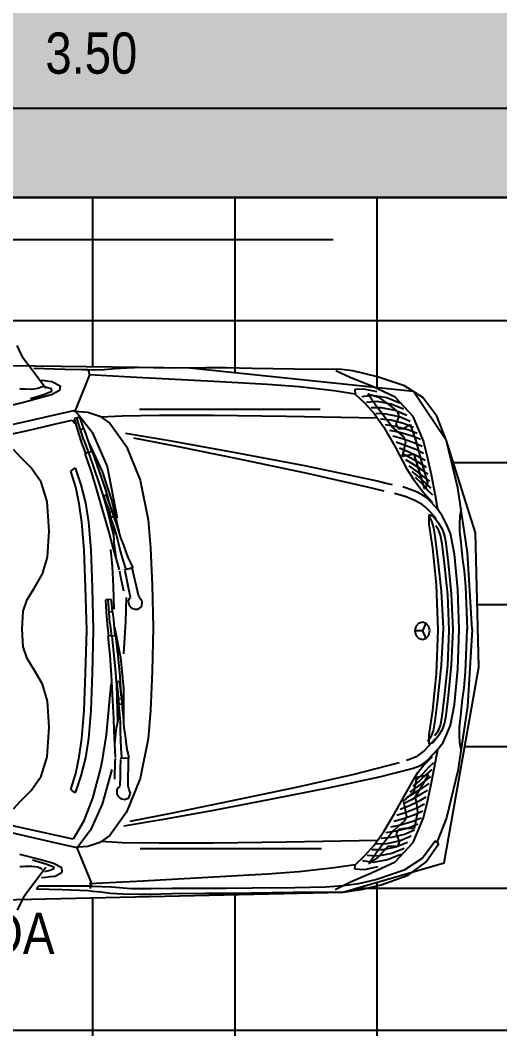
# Model space of a CAD drawing. Header units: millimetres. Extents: x -6300 to 1991, y -4770 to 4545.
# Drawn here: x 1499.831 to 1501.518, y 103.13 to 106.682 of the extents above; entities that cross this region are included whole.
import ezdxf
from ezdxf.enums import TextEntityAlignment as Align

# ---------------------------------------------------------------- set-up
doc = ezdxf.new("R2010")
doc.units = ezdxf.units.MM
doc.header["$LTSCALE"] = 20
doc.header["$MEASUREMENT"] = 0
doc.linetypes.add('DASHDOT2', pattern=[0.5, 0.25, -0.125, 0, -0.125])
doc.layers.get('0').update_dxf_attribs({"linetype": 'CONTINUOUS'})
doc.layers.get('DEFPOINTS').update_dxf_attribs({"linetype": 'CONTINUOUS'})
doc.layers.add('COTA', color=7, linetype='CONTINUOUS')
doc.layers.add('E-txt-g', color=3, linetype='CONTINUOUS')
for name, color, linetype, lineweight in [('E-Pen-C', 4, 'CONTINUOUS', 15), ('E-Pen-G', 3, 'CONTINUOUS', 30), ('E-Txt-W', 7, 'CONTINUOUS', 20)]:
    doc.layers.add(name, color=color, linetype=linetype, lineweight=lineweight)
doc.styles.add('F2', font='ARIALN.TTF')
doc.styles.add('REG60', font='romans.shx', dxfattribs={"width": 0.8, "height": 0.15})
doc.styles.add('REG80', font='romans.shx', dxfattribs={"width": 0.8, "height": 0.2})
doc.dimstyles.new('DIMENSION-1', dxfattribs={"dimtxt": 0.145, "dimasz": 0.07, "dimexe": 1, "dimexo": 0, "dimgap": 0.12, "dimtad": 1, "dimzin": 7, "dimdsep": 46, "dimtxsty": 'F2', "dimblk1": 'TRACO', "dimblk2": 'TRACO', "dimsah": 1, "dimcen": 1, "dimse1": 1, "dimse2": 1, "dimclrd": 4, "dimclre": 256, "dimclrt": 4, "dimadec": 8, "dimazin": 0, "dimtfac": 1, "dimtix": 1, "dimtmove": 2, "dimatfit": 3, "dimldrblk": 'TRACO', "dimfxl": 1, "dimtolj": 1, "dimtzin": 0, "dimarcsym": 0})

# ---------------------------------------------------------------- blocks, each defined once
blk = doc.blocks.new('Austin Mini dessus')
at = {"color": 8, "flags": 128}
for points in [[(1.0455, 3.8453), (1.0602, 3.8752)], [(1.0383, 3.8304), (1.0455, 3.8453)], [(1.0093, 3.792), (1.0326, 3.8229)], [(1.0326, 3.8229), (1.0383, 3.8304)], [(-0.2069, 3.765), (-0.1204, 3.7865)], [(-0.1204, 3.7865), (-0.0703, 3.7926)], [(-0.114, 3.7617), (-0.0609, 3.787)], [(-0.0703, 3.7926), (-0.0241, 3.7916)], [(-0.0241, 3.7916), (0.0842, 3.7922)], [(0.0842, 3.7922), (0.2332, 3.7952)], [(0.2332, 3.7952), (0.3237, 3.797)], [(0.3237, 3.797), (0.3971, 3.7966)], [(0.3971, 3.7966), (0.5088, 3.7962)], [(0.5088, 3.7962), (0.581, 3.797)], [(0.581, 3.797), (0.6212, 3.7976)], [(0.6212, 3.7976), (0.674, 3.7963)], [(0.6405, 3.7634), (0.8064, 3.7721)], [(0.674, 3.7963), (0.7177, 3.7934)], [(0.7177, 3.7934), (0.7547, 3.7905)], [(0.7547, 3.7905), (0.7913, 3.7892)], [(0.7913, 3.7892), (0.8117, 3.7899)], [(0.8107, 3.7898), (0.8054, 3.7722)], [(0.8054, 3.7722), (0.8566, 3.6469)], [(0.8117, 3.7899), (0.831, 3.7901)], [(0.831, 3.7901), (0.8924, 3.7915)], [(0.8924, 3.7915), (1.0016, 3.7949)], [(0.9589, 3.7245), (1.0093, 3.792)], [(-0.3667, 3.6929), (-0.302, 3.7337)], [(-0.302, 3.7337), (-0.2069, 3.765)], [(-0.269, 3.694), (-0.1874, 3.7324)], [(-0.1874, 3.7324), (-0.114, 3.7617)], [(-0.0554, 3.7158), (0.0688, 3.7297)], [(0.0688, 3.7297), (0.18, 3.7384)], [(0.18, 3.7384), (0.3684, 3.7483)], [(0.3684, 3.7483), (0.6405, 3.7634)], [(0.936, 3.7475), (0.9091, 3.7332)], [(0.9091, 3.7332), (0.9111, 3.717)], [(0.936, 3.7475), (0.949, 3.7493)], [(0.949, 3.7493), (0.9623, 3.751)], [(0.9564, 3.7282), (0.9673, 3.7309)], [(0.9623, 3.751), (0.9758, 3.7525)], [(0.9673, 3.7309), (0.9712, 3.7316)], [(0.9712, 3.7316), (0.975, 3.7288)], [(-0.24, 3.6915), (-0.1897, 3.6999)], [(-0.1734, 3.7051), (-0.2108, 3.6933)], [(-0.2065, 3.713), (-0.1595, 3.7223)], [(-0.2018, 3.6646), (-0.1734, 3.7051)], [(-0.1897, 3.6999), (-0.152, 3.6952)], [(-0.1288, 3.7047), (-0.1629, 3.672)], [(-0.1595, 3.7223), (-0.127, 3.7206)], [(-0.127, 3.7206), (-0.1288, 3.7047)], [(-0.1288, 3.7047), (-0.0554, 3.7158)], [(0.9111, 3.717), (0.9395, 3.7016)], [(0.9383, 3.7145), (0.9395, 3.7228)], [(0.9665, 3.7034), (0.9383, 3.7145)], [(0.9395, 3.7228), (0.9564, 3.7282)], [(0.9395, 3.7016), (1.0331, 3.6766)], [(1.0136, 3.6893), (0.9665, 3.7034)], [(0.975, 3.7288), (0.9869, 3.7238)], [(0.9869, 3.7238), (1.0083, 3.721)], [(1.0083, 3.721), (1.031, 3.7215)], [(1.031, 3.7215), (1.0455, 3.7223)], [(1.0455, 3.7223), (1.0506, 3.7228)], [(-0.4163, 3.6266), (-0.3667, 3.6929)], [(-0.3332, 3.6261), (-0.269, 3.694)], [(-0.2983, 3.6509), (-0.2548, 3.669)], [(-0.2862, 3.6722), (-0.24, 3.6915)], [(-0.2557, 3.6613), (-0.2776, 3.6432)], [(-0.2582, 3.5904), (-0.2018, 3.6646)], [(-0.2108, 3.6933), (-0.2557, 3.6613)], [(-0.2548, 3.669), (-0.2057, 3.6781)], [(-0.2057, 3.6781), (-0.1684, 3.6754)], [(-0.1629, 3.672), (-0.1958, 3.6357)], [(1.0331, 3.6766), (1.174, 3.6425)], [(-0.4494, 3.54), (-0.4163, 3.6266)], [(-0.3686, 3.5396), (-0.3332, 3.6261)], [(-0.3224, 3.6082), (-0.2844, 3.624)], [(-0.3103, 3.6295), (-0.2696, 3.6465)], [(-0.2844, 3.624), (-0.2378, 3.6344)], [(-0.2776, 3.6432), (-0.2819, 3.6262)], [(-0.2819, 3.6262), (-0.2717, 3.5998)], [(-0.2696, 3.6465), (-0.2217, 3.6563)], [(-0.2378, 3.6344), (-0.2012, 3.6358)], [(-0.1958, 3.6357), (-0.2299, 3.5876)], [(-0.2217, 3.6563), (-0.1848, 3.6556)], [(-0.2069, 3.6195), (0.1144, 3.6255)], [(0.6296, 3.652), (-0.0059, 3.652)], [(0.1144, 3.6255), (0.369, 3.6287)], [(0.369, 3.6287), (0.5603, 3.6292)], [(0.5603, 3.6292), (0.6914, 3.6273)], [(0.6914, 3.6273), (0.7656, 3.6231)], [(0.769, 3.6265), (0.7337, 3.6018)], [(0.8118, 3.6411), (0.769, 3.6265)], [(0.8566, 3.6469), (0.7958, 3.5707)], [(0.8596, 3.6444), (0.8118, 3.6411)], [(0.835, 3.6098), (0.8402, 3.6233)], [(0.8402, 3.6233), (0.8582, 3.6183)], [(0.8566, 3.6469), (0.909, 3.6348)], [(0.909, 3.6348), (1.0218, 3.609)], [(-0.3219, 3.5976), (-0.3417, 3.5395)], [(-0.3344, 3.5868), (-0.2992, 3.6015)], [(-0.3144, 3.5923), (-0.3219, 3.5976)], [(-0.2975, 3.5839), (-0.3144, 3.5923)], [(-0.3139, 3.579), (-0.2698, 3.5907)], [(-0.2994, 3.5535), (-0.2582, 3.5904)], [(-0.2992, 3.6015), (-0.2538, 3.6126)], [(-0.2717, 3.5998), (-0.28, 3.5832)], [(-0.2299, 3.5876), (-0.2701, 3.5169)], [(-0.2698, 3.5907), (-0.2341, 3.5963)], [(-0.2538, 3.6126), (-0.2177, 3.6161)], [(0.7337, 3.6018), (0.675, 3.5196)], [(0.8252, 3.5824), (0.8299, 3.5961)], [(0.8299, 3.5961), (0.835, 3.6098)], [(0.8372, 3.5784), (0.8502, 3.6203)], [(0.8462, 3.577), (0.8582, 3.6183)], [(0.8604, 3.6051), (0.8577, 3.6008)], [(0.8634, 3.6093), (0.8604, 3.6051)], [(0.8666, 3.6133), (0.8634, 3.6093)], [(0.9143, 3.6021), (0.8666, 3.6133)], [(1.0183, 3.578), (0.9143, 3.6021)], [(1.0218, 3.609), (1.1282, 3.5852)], [(-0.3585, 3.5441), (-0.3287, 3.5566)], [(-0.3465, 3.5655), (-0.3139, 3.579)], [(-0.3287, 3.5566), (-0.2858, 3.5689)], [(-0.3066, 3.538), (-0.2994, 3.5535)], [(-0.28, 3.5832), (-0.2975, 3.5839)], [(-0.2955, 3.5465), (-0.2617, 3.5558)], [(-0.2858, 3.5689), (-0.2505, 3.5765)], [(0.517, 3.5386), (0.6793, 3.5662)], [(0.7958, 3.5707), (0.7435, 3.4498)], [(0.8063, 3.5287), (0.8151, 3.5556)], [(0.8151, 3.5556), (0.8242, 3.5824)], [(0.8252, 3.5824), (0.8372, 3.5784)], [(0.8257, 3.5419), (0.8372, 3.5784)], [(0.8334, 3.5361), (0.8462, 3.577)], [(1.12, 3.5551), (1.0183, 3.578)], [(-0.4897, 3.3744), (-0.4494, 3.54)], [(-0.3843, 3.4776), (-0.3686, 3.5396)], [(-0.3639, 3.5197), (-0.3356, 3.5327)], [(-0.3417, 3.5395), (-0.3534, 3.4979)], [(-0.3424, 3.5089), (-0.3051, 3.524)], [(-0.3356, 3.5327), (-0.2955, 3.5465)], [(-0.2701, 3.5169), (-0.3098, 3.443)], [(-0.3001, 3.5036), (-0.3066, 3.538)], [(-0.3051, 3.524), (-0.273, 3.5351)], [(0.2791, 3.4759), (0.4929, 3.5192)], [(0.2925, 3.4981), (0.517, 3.5386)], [(0.4929, 3.5192), (0.6502, 3.5491)], [(0.675, 3.5196), (0.6278, 3.4015)], [(0.8067, 3.5309), (0.7615, 3.4315)], [(0.7972, 3.5019), (0.8063, 3.5287)], [(0.8257, 3.5419), (0.8097, 3.4979)], [(0.8192, 3.4954), (0.8334, 3.5361)], [(-0.3572, 3.4821), (-0.3836, 3.3914)], [(-0.3746, 3.4709), (-0.3493, 3.4851)], [(-0.374, 3.3698), (-0.3363, 3.4925)], [(-0.3693, 3.4953), (-0.3424, 3.5089)], [(-0.3534, 3.4979), (-0.3572, 3.4821)], [(-0.3493, 3.4851), (-0.3148, 3.5016)], [(-0.3363, 3.4925), (-0.2946, 3.4845)], [(-0.3244, 3.4792), (-0.2956, 3.4936)], [(-0.3148, 3.5016), (-0.2843, 3.5144)], [(-0.2946, 3.4845), (-0.3001, 3.5036)], [(0.0478, 3.4514), (0.2925, 3.4981)], [(0.7718, 3.4351), (0.7952, 3.5024)], [(0.8092, 3.4984), (0.7905, 3.4435)], [(0.7952, 3.5024), (0.8192, 3.4954)], [(0.7985, 3.4305), (0.8212, 3.4949)], [(1.0114, 3.445), (1.0484, 3.4825)], [(1.0484, 3.4825), (1.0731, 3.5095)], [(-0.3968, 3.4202), (-0.3843, 3.4776)], [(-0.38, 3.4466), (-0.3561, 3.4613)], [(-0.363, 3.4375), (-0.3341, 3.4567)], [(-0.3561, 3.4613), (-0.3244, 3.4792)], [(-0.3437, 3.4343), (-0.3181, 3.4522)], [(-0.3341, 3.4567), (-0.3068, 3.4729)], [(-0.1749, 3.4052), (0.0478, 3.4514)], [(0.0453, 3.4261), (0.2791, 3.4759)], [(0.7435, 3.4498), (0.7081, 3.2674)], [(-0.4112, 3.3468), (-0.3968, 3.4202)], [(-0.3908, 3.3978), (-0.3698, 3.4136)], [(-0.3854, 3.4222), (-0.363, 3.4375)], [(-0.3767, 3.3898), (-0.3534, 3.4119)], [(-0.3698, 3.4136), (-0.3437, 3.4343)], [(-0.363, 3.3894), (-0.3407, 3.4108)], [(-0.3534, 3.4119), (-0.3294, 3.4315)], [(-0.3098, 3.443), (-0.3346, 3.403)], [(-0.172, 3.3767), (0.0453, 3.4261)], [(0.7615, 3.4315), (0.7277, 3.3278)], [(0.7484, 3.3675), (0.7718, 3.4351)], [(0.7905, 3.4435), (0.7715, 3.3887)], [(0.7785, 3.3642), (0.7985, 3.4305)], [(0.8558, 3.4451), (0.8359, 3.3854)], [(0.8536, 3.3763), (0.8715, 3.4329)], [(0.8715, 3.4329), (0.8558, 3.4451)], [(0.9762, 3.3945), (1.0114, 3.445)], [(-0.5243, 3.1472), (-0.4897, 3.3744)], [(-0.3961, 3.3734), (-0.3767, 3.3898)], [(-0.3836, 3.3914), (-0.374, 3.3698)], [(-0.3836, 3.366), (-0.363, 3.3894)], [(-0.3481, 3.3863), (-0.3679, 3.3589)], [(-0.3346, 3.403), (-0.3481, 3.3863)], [(-0.3226, 3.369), (-0.2958, 3.3774)], [(-0.2599, 3.3851), (-0.2335, 3.3912)], [(-0.2335, 3.3912), (-0.2013, 3.399)], [(-0.2013, 3.399), (-0.1749, 3.4052)], [(-0.1915, 3.3721), (-0.172, 3.3767)], [(0.6278, 3.4015), (0.5988, 3.2619)], [(0.7715, 3.3887), (0.7537, 3.3335)], [(0.8359, 3.3854), (0.8202, 3.3211)], [(0.8415, 3.3179), (0.8536, 3.3763)], [(0.9547, 3.3266), (0.9762, 3.3945)], [(-0.4198, 3.2983), (-0.4112, 3.3468)], [(-0.4015, 3.349), (-0.3836, 3.366)], [(-0.3679, 3.3589), (-0.4003, 3.3232)], [(-0.397, 3.3226), (-0.3805, 3.3391)], [(-0.3805, 3.3391), (-0.3683, 3.348)], [(-0.3683, 3.348), (-0.347, 3.3593)], [(-0.347, 3.3593), (-0.3226, 3.369)], [(-0.339, 3.3298), (-0.3048, 3.3438)], [(-0.3048, 3.3438), (-0.2667, 3.355)], [(-0.2307, 3.363), (-0.2112, 3.3675)], [(-0.2112, 3.3675), (-0.1915, 3.3721)], [(0.7293, 3.299), (0.7484, 3.3675)], [(0.7472, 3.3485), (0.7374, 3.3232)], [(0.7462, 3.3202), (0.7557, 3.3455)], [(0.7472, 3.3485), (0.7557, 3.345)], [(0.7597, 3.2985), (0.7785, 3.3642)], [(-0.4198, 3.2983), (-0.397, 3.3226)], [(-0.3926, 3.2902), (-0.3764, 3.3069)], [(-0.3764, 3.3069), (-0.3644, 3.3161)], [(-0.3644, 3.3161), (-0.339, 3.3298)], [(0.7277, 3.3278), (0.7023, 3.2216)], [(0.7374, 3.3232), (0.728, 3.2975)], [(0.7371, 3.2944), (0.7462, 3.3202)], [(0.7537, 3.3335), (0.7422, 3.2911)], [(0.8202, 3.3211), (0.8092, 3.2537)], [(0.8325, 3.2537), (0.8415, 3.3179)], [(0.9474, 3.2223), (0.9547, 3.3266)], [(-0.5014, 3.3001), (-0.4965, 3.2759)], [(-0.4965, 3.2759), (-0.4951, 3.2474)], [(-0.4498, 3.2462), (-0.435, 3.2757)], [(-0.435, 3.2757), (-0.4198, 3.2983)], [(-0.4251, 3.2451), (-0.4036, 3.2735)], [(-0.415, 3.2655), (-0.3926, 3.2902)], [(-0.4036, 3.2735), (-0.3881, 3.2799)], [(-0.3992, 3.255), (-0.3897, 3.273)], [(-0.3881, 3.2799), (-0.3879, 3.2469)], [(0.7198, 3.2721), (0.7153, 3.258)], [(0.7313, 3.2686), (0.72, 3.2361)], [(0.728, 3.2975), (0.7203, 3.2716)], [(0.7208, 3.2721), (0.7313, 3.2686)], [(0.7263, 3.2915), (0.7353, 3.2885)], [(0.7293, 3.2686), (0.7371, 3.2944)], [(0.7422, 3.2911), (0.7318, 3.2485)], [(0.7478, 3.258), (0.7597, 3.2985)], [(-0.4951, 3.2474), (-0.4961, 3.222)], [(-0.4642, 3.2131), (-0.4498, 3.2462)], [(-0.4368, 3.2263), (-0.4251, 3.2451)], [(-0.4223, 3.2271), (-0.4123, 3.2411)], [(-0.4102, 3.2033), (-0.4054, 3.2337)], [(-0.4054, 3.2337), (-0.3992, 3.255)], [(-0.3879, 3.2469), (-0.4009, 3.1615)], [(0.5988, 3.2619), (0.5909, 3.1628)], [(0.7105, 3.2437), (0.7063, 3.2296)], [(0.7153, 3.258), (0.7105, 3.2437)], [(0.72, 3.2361), (0.7116, 3.2101)], [(0.7318, 3.2485), (0.7208, 3.2061)], [(0.7243, 3.2421), (0.7215, 3.2248)], [(0.7361, 3.2172), (0.7478, 3.258)], [(0.8092, 3.2537), (0.8014, 3.1546)], [(0.8246, 3.1546), (0.8325, 3.2537)], [(-0.4961, 3.222), (-0.5002, 3.1805)], [(-0.4783, 3.1411), (-0.4642, 3.2131)], [(-0.4482, 3.1794), (-0.4433, 3.2092)], [(-0.4433, 3.2092), (-0.4368, 3.2263)], [(-0.4345, 3.1767), (-0.4292, 3.2081)], [(-0.4292, 3.2081), (-0.4223, 3.2271)], [(-0.42, 3.129), (-0.4102, 3.2033)], [(0.6964, 3.1985), (0.6864, 3.1723)], [(0.7063, 3.2296), (0.6964, 3.1985)], [(0.7116, 3.2101), (0.7041, 3.1774)], [(0.721, 3.2072), (0.7203, 3.1896)], [(0.7215, 3.2248), (0.721, 3.2072)], [(0.7263, 3.1761), (0.7361, 3.2172)], [(0.9535, 3.1308), (0.9474, 3.2223)], [(-0.5002, 3.1805), (-0.5068, 3.1221)], [(-0.457, 3.1102), (-0.4482, 3.1794)], [(-0.4433, 3.1075), (-0.4345, 3.1767)], [(-0.4009, 3.1615), (-0.4139, 3.0323)], [(0.5909, 3.1628), (0.5858, 3.0317)], [(0.6864, 3.1723), (0.6761, 3.1418)], [(0.7041, 3.1774), (0.6969, 3.1476)], [(0.6998, 3.0852), (0.7263, 3.1761)], [(0.7123, 3.1286), (0.7203, 3.1896)], [(-0.5405, 2.876), (-0.5243, 3.1472)], [(-0.4897, 3.0166), (-0.4783, 3.1411)], [(-0.4326, 3.01), (-0.42, 3.129)], [(0.6698, 3.1266), (0.6607, 3.1082)], [(0.6761, 3.1418), (0.6698, 3.1266)], [(0.6969, 3.1476), (0.6884, 3.1193)], [(0.7318, 3.1572), (0.726, 3.0977)], [(0.8014, 3.1546), (0.7962, 3.0235)], [(0.8194, 3.0235), (0.8246, 3.1546)], [(0.9712, 3.0712), (0.9535, 3.1308)], [(-0.5068, 3.1221), (-0.5121, 3.0818)], [(-0.4678, 3.0008), (-0.457, 3.1102)], [(-0.4541, 2.9981), (-0.4433, 3.1075)], [(0.6338, 2.997), (0.6553, 3.0927)], [(0.6607, 3.1082), (0.6538, 3.0932)], [(0.6538, 3.0932), (0.6836, 3.0845)], [(0.6884, 3.1193), (0.6795, 3.0899)], [(0.726, 3.0977), (0.7219, 3.0275)], [(-0.5121, 3.0818), (-0.5164, 3.0261)], [(0.6818, 3.0817), (0.6747, 3.0485)], [(0.6902, 3.0313), (0.6957, 3.0601)], [(0.6957, 3.0601), (0.6993, 3.0807)], [(0.9991, 3.0226), (0.9712, 3.0712)], [(-0.5164, 3.0261), (-0.5207, 2.9376)], [(-0.4139, 3.0323), (-0.4198, 2.8742)], [(0.5858, 3.0317), (0.5818, 2.8809)], [(0.6693, 3.0237), (0.6625, 2.9905)], [(0.6747, 3.0485), (0.6693, 3.0237)], [(0.6853, 3.0102), (0.6902, 3.0313)], [(0.7219, 3.0275), (0.7205, 2.9476)], [(0.7962, 3.0235), (0.7923, 2.8727)], [(0.8155, 2.8727), (0.8194, 3.0235)], [(1.0249, 2.9807), (0.9991, 3.0226)], [(-0.4943, 2.876), (-0.4897, 3.0166)], [(-0.473, 2.876), (-0.4678, 3.0008)], [(-0.4594, 2.8733), (-0.4541, 2.9981)], [(-0.4389, 2.8801), (-0.4326, 3.01)], [(0.6202, 2.9747), (0.6273, 2.9847)], [(0.6273, 2.9847), (0.6338, 2.997)], [(0.6618, 2.9878), (0.6631, 2.986)], [(0.6631, 2.986), (0.6661, 2.9845)], [(0.6661, 2.9845), (0.6693, 2.9748)], [(0.677, 2.9877), (0.6796, 2.9022)], [(0.6221, 2.9567), (0.6202, 2.9747)], [(0.6341, 2.9475), (0.6221, 2.9567)], [(0.6529, 2.9495), (0.6455, 2.9473)], [(0.6577, 2.9524), (0.6529, 2.9495)], [(0.6662, 2.9608), (0.6577, 2.9524)], [(0.6693, 2.9748), (0.6662, 2.9608)], [(0.7244, 2.9379), (0.7259, 2.9524)], [(0.7259, 2.9524), (0.7277, 2.9669)], [(0.7277, 2.9669), (0.7297, 2.9812)], [(0.7297, 2.9812), (0.7484, 2.9804)], [(0.7369, 2.9367), (0.7402, 2.9806)], [(0.7461, 2.9374), (0.7484, 2.9804)], [(1.0386, 2.9396), (1.0249, 2.9807)], [(-0.5207, 2.9376), (-0.5227, 2.876)], [(0.6455, 2.9473), (0.6341, 2.9475)], [(0.7205, 2.9096), (0.7234, 2.9377)], [(0.7244, 2.9379), (0.7369, 2.9367)], [(0.7339, 2.8986), (0.7369, 2.9367)], [(0.7427, 2.8947), (0.7461, 2.9374)], [(1.0427, 2.877), (1.0386, 2.9396)], [(-0.4326, 2.7495), (-0.4389, 2.8801)], [(-0.3917, 2.8708), (-0.3881, 2.8859)], [(-0.3881, 2.8859), (-0.3786, 2.8967)], [(-0.3786, 2.8967), (-0.3653, 2.9008)], [(-0.3767, 2.8977), (-0.3653, 2.8708)], [(-0.3653, 2.9008), (-0.352, 2.8967)], [(-0.352, 2.8967), (-0.3425, 2.8859)], [(-0.3425, 2.8859), (-0.3389, 2.8708)], [(0.5818, 2.8809), (0.5858, 2.7275)], [(0.6796, 2.9022), (0.6837, 2.8284)], [(0.7179, 2.8836), (0.6962, 2.7767)], [(0.7152, 2.8533), (0.718, 2.8814)], [(0.718, 2.8814), (0.7205, 2.9096)], [(0.7339, 2.8986), (0.7283, 2.8522)], [(0.7381, 2.8519), (0.7427, 2.8947)], [(-0.5405, 2.876), (-0.5243, 2.6047)], [(-0.5207, 2.8143), (-0.5227, 2.876)], [(-0.4897, 2.7353), (-0.4943, 2.876)], [(-0.4678, 2.7512), (-0.473, 2.876)], [(-0.4541, 2.7484), (-0.4594, 2.8733)], [(-0.4198, 2.8742), (-0.4139, 2.72)], [(-0.3881, 2.8557), (-0.3917, 2.8708)], [(-0.3786, 2.845), (-0.3881, 2.8557)], [(-0.3653, 2.8409), (-0.3786, 2.845)], [(-0.3653, 2.8708), (-0.3767, 2.844)], [(-0.3653, 2.8708), (-0.3389, 2.8708)], [(-0.352, 2.845), (-0.3653, 2.8409)], [(-0.3425, 2.8557), (-0.352, 2.845)], [(-0.3389, 2.8708), (-0.3425, 2.8557)], [(0.7054, 2.7825), (0.7131, 2.8533)], [(0.7131, 2.8533), (0.7381, 2.8519)], [(0.7277, 2.8526), (0.7218, 2.7949)], [(0.7325, 2.784), (0.7401, 2.8518)], [(0.7923, 2.8727), (0.7962, 2.7218)], [(0.8194, 2.7218), (0.8155, 2.8727)], [(1.0386, 2.8145), (1.0427, 2.877)], [(-0.5164, 2.7259), (-0.5207, 2.8143)], [(0.6837, 2.8284), (0.6857, 2.7893)], [(1.0249, 2.7734), (1.0386, 2.8145)], [(0.6962, 2.7767), (0.6866, 2.668)], [(0.6979, 2.7113), (0.7054, 2.7825)], [(0.7218, 2.7949), (0.7156, 2.7372)], [(0.7279, 2.7148), (0.7325, 2.784)], [(0.9991, 2.7314), (1.0249, 2.7734)], [(-0.4783, 2.6109), (-0.4897, 2.7353)], [(-0.457, 2.6417), (-0.4678, 2.7512)], [(-0.4433, 2.639), (-0.4541, 2.7484)], [(-0.42, 2.6293), (-0.4326, 2.7495)], [(0.7156, 2.7372), (0.7107, 2.6794)], [(-0.5121, 2.6701), (-0.5164, 2.7259)], [(-0.4139, 2.72), (-0.4009, 2.5911)], [(0.5858, 2.7275), (0.5909, 2.5917)], [(0.6946, 2.6403), (0.6979, 2.7113)], [(0.7244, 2.6467), (0.7279, 2.7148)], [(0.7962, 2.7218), (0.8014, 2.5907)], [(0.8246, 2.5907), (0.8194, 2.7218)], [(0.9712, 2.6829), (0.9991, 2.7314)], [(-0.5068, 2.6299), (-0.5121, 2.6701)], [(0.6866, 2.668), (0.6857, 2.5588)], [(0.6971, 2.6657), (0.6937, 2.6386)], [(0.701, 2.6926), (0.6971, 2.6657)], [(0.701, 2.6926), (0.7101, 2.6911)], [(0.7033, 2.6376), (0.7063, 2.6647)], [(0.7063, 2.6647), (0.71, 2.6915)], [(0.7107, 2.6794), (0.709, 2.6356)], [(0.731, 2.6835), (0.7474, 2.5042)], [(0.9535, 2.6232), (0.9712, 2.6829)], [(-0.5002, 2.5714), (-0.5068, 2.6299)], [(-0.4482, 2.5725), (-0.457, 2.6417)], [(-0.4345, 2.5698), (-0.4433, 2.639)], [(-0.4102, 2.5543), (-0.42, 2.6293)], [(0.6937, 2.6386), (0.692, 2.6115)], [(0.6934, 2.6323), (0.7028, 2.6314)], [(0.7015, 2.6106), (0.7033, 2.6376)], [(0.709, 2.6356), (0.7085, 2.5917)], [(0.7219, 2.6045), (0.7244, 2.6467)], [(-0.5243, 2.6047), (-0.4897, 2.3776)], [(-0.4642, 2.5388), (-0.4783, 2.6109)], [(0.6903, 2.5972), (0.689, 2.5822)], [(0.6914, 2.6119), (0.6903, 2.5972)], [(0.6924, 2.6121), (0.7034, 2.6111)], [(0.7034, 2.6111), (0.6997, 2.5769)], [(0.7197, 2.5621), (0.7219, 2.6045)], [(0.9474, 2.5318), (0.9535, 2.6232)], [(-0.4961, 2.5299), (-0.5002, 2.5714)], [(-0.4433, 2.5428), (-0.4482, 2.5725)], [(-0.429, 2.5374), (-0.4345, 2.5698)], [(-0.4009, 2.5911), (-0.3879, 2.5051)], [(0.5909, 2.5917), (0.5988, 2.49)], [(0.6878, 2.5675), (0.6847, 2.5306)], [(0.689, 2.5822), (0.6878, 2.5675)], [(0.6997, 2.5769), (0.6975, 2.5497)], [(0.7026, 2.5837), (0.7038, 2.5662)], [(0.7038, 2.5662), (0.7072, 2.5489)], [(0.7085, 2.5917), (0.7072, 2.5478)], [(0.7193, 2.5199), (0.7197, 2.5621)], [(0.8014, 2.5907), (0.8092, 2.4916)], [(0.8325, 2.4916), (0.8246, 2.5907)], [(-0.4951, 2.5046), (-0.4961, 2.5299)], [(-0.4511, 2.5067), (-0.4642, 2.5388)], [(-0.4368, 2.5257), (-0.4433, 2.5428)], [(-0.4251, 2.5069), (-0.4368, 2.5257)], [(-0.4211, 2.5171), (-0.429, 2.5374)], [(-0.4038, 2.5192), (-0.4102, 2.5543)], [(0.6847, 2.5306), (0.6807, 2.5008)], [(0.6975, 2.5497), (0.6975, 2.5161)], [(0.7072, 2.5489), (0.7105, 2.5317)], [(0.7164, 2.4705), (0.7105, 2.5317)], [(0.9547, 2.4275), (0.9474, 2.5318)], [(-0.4965, 2.4761), (-0.4951, 2.5046)], [(-0.4377, 2.4782), (-0.4511, 2.5067)], [(-0.4036, 2.4784), (-0.4251, 2.5069)], [(-0.4082, 2.5023), (-0.4211, 2.5171)], [(-0.4106, 2.4907), (-0.373, 2.4496)], [(-0.3951, 2.4956), (-0.4038, 2.5192)], [(-0.3837, 2.4832), (-0.3951, 2.4956)], [(-0.3879, 2.5051), (-0.3881, 2.472)], [(0.5988, 2.49), (0.6278, 2.3505)], [(0.6807, 2.5008), (0.6754, 2.4613)], [(0.6975, 2.5161), (0.6972, 2.4854)], [(0.714, 2.4253), (0.7193, 2.5199)], [(0.7474, 2.5042), (0.7622, 2.4097)], [(0.8092, 2.4916), (0.8202, 2.4242)], [(0.8415, 2.4274), (0.8325, 2.4916)], [(-0.5014, 2.4519), (-0.4965, 2.4761)], [(-0.4198, 2.4536), (-0.4377, 2.4782)], [(-0.4198, 2.4536), (-0.3822, 2.4143)], [(-0.4126, 2.4151), (-0.4198, 2.4536)], [(-0.3881, 2.472), (-0.4036, 2.4784)], [(0.6754, 2.4613), (0.673, 2.4486)], [(0.6952, 2.456), (0.6932, 2.4254)], [(0.6972, 2.4854), (0.6952, 2.456)], [(-0.3677, 2.3955), (-0.4003, 2.4288)], [(-0.373, 2.4496), (-0.3435, 2.4277)], [(-0.3435, 2.4277), (-0.32, 2.4176)], [(-0.32, 2.4176), (-0.3092, 2.4141)], [(0.6699, 2.4354), (0.6674, 2.4227)], [(0.6674, 2.4227), (0.6984, 2.421)], [(0.6695, 2.3245), (0.669, 2.4226)], [(0.673, 2.4486), (0.6699, 2.4354)], [(0.6972, 2.4178), (0.6978, 2.3839)], [(0.715, 2.4096), (0.7145, 2.4208)], [(0.8202, 2.4242), (0.8359, 2.3599)], [(0.8536, 2.369), (0.8415, 2.4274)], [(0.9762, 2.3595), (0.9547, 2.4275)], [(-0.3975, 2.3367), (-0.4126, 2.4151)], [(-0.4043, 2.4065), (-0.3863, 2.3895)], [(-0.3989, 2.3821), (-0.3794, 2.3657)], [(-0.3863, 2.3895), (-0.3657, 2.3661)], [(-0.3822, 2.4143), (-0.3546, 2.3944)], [(-0.3478, 2.3704), (-0.3677, 2.3955)], [(-0.3546, 2.3944), (-0.3323, 2.3856)], [(-0.3323, 2.3856), (-0.2128, 2.3556)], [(-0.2838, 2.4064), (-0.1243, 2.3655)], [(0.6978, 2.3839), (0.6981, 2.3586)], [(0.7153, 2.3984), (0.715, 2.4096)], [(0.7156, 2.3872), (0.7153, 2.3984)], [(0.7163, 2.3745), (0.7156, 2.3872)], [(0.7276, 2.3821), (0.761, 2.261)], [(0.7622, 2.4097), (0.7686, 2.3821)], [(0.7686, 2.3821), (0.7952, 2.2812)], [(-0.4897, 2.3776), (-0.4494, 2.2119)], [(-0.3935, 2.3577), (-0.3726, 2.3419)], [(-0.3864, 2.3641), (-0.3443, 2.3544)], [(-0.3402, 2.2847), (-0.3864, 2.3641)], [(-0.3794, 2.3657), (-0.3561, 2.3436)], [(-0.3657, 2.3661), (-0.3434, 2.3447)], [(-0.3346, 2.3489), (-0.3478, 2.3704)], [(-0.3443, 2.3544), (-0.3348, 2.3038)], [(-0.3048, 2.2947), (-0.3346, 2.3489)], [(-0.2128, 2.3556), (-0.0386, 2.3181)], [(-0.1243, 2.3655), (0.085, 2.3182)], [(0.6278, 2.3505), (0.675, 2.2324)], [(0.6981, 2.3586), (0.6989, 2.3247)], [(0.717, 2.3616), (0.7163, 2.3745)], [(0.7167, 2.349), (0.717, 2.3616)], [(0.8359, 2.3599), (0.8558, 2.3002)], [(0.8715, 2.3124), (0.8536, 2.369)], [(1.0114, 2.309), (0.9762, 2.3595)], [(-0.3843, 2.2744), (-0.3975, 2.3367)], [(-0.3881, 2.3334), (-0.3657, 2.3181)], [(-0.3827, 2.309), (-0.3589, 2.2942)], [(-0.3726, 2.3419), (-0.3464, 2.3212)], [(-0.3657, 2.3181), (-0.3368, 2.2988)], [(-0.3561, 2.3436), (-0.3321, 2.324)], [(-0.3464, 2.3212), (-0.3209, 2.3033)], [(-0.0386, 2.3181), (0.1643, 2.2777)], [(0.085, 2.3182), (0.3093, 2.2706)], [(0.6613, 2.2997), (0.6659, 2.3111)], [(0.6659, 2.3111), (0.6695, 2.3245)], [(0.6989, 2.3218), (0.7006, 2.3204)], [(0.7006, 2.3204), (0.7038, 2.3197)], [(0.7038, 2.3197), (0.7091, 2.3109)], [(0.7091, 2.3109), (0.7093, 2.2966)], [(0.8558, 2.3002), (0.8715, 2.3124)], [(1.0484, 2.2716), (1.0114, 2.309)], [(-0.3686, 2.2124), (-0.3843, 2.2744)], [(-0.3774, 2.2846), (-0.352, 2.2704)], [(-0.3589, 2.2942), (-0.3272, 2.2763)], [(-0.3449, 2.2704), (-0.3402, 2.2847)], [(-0.3368, 2.2988), (-0.3096, 2.2826)], [(-0.3348, 2.3038), (-0.2973, 2.271)], [(-0.3272, 2.2763), (-0.2983, 2.2619)], [(-0.2675, 2.228), (-0.3048, 2.2947)], [(0.1643, 2.2777), (0.3699, 2.2387)], [(0.6672, 2.2826), (0.6613, 2.2997)], [(0.6809, 2.2764), (0.6672, 2.2826)], [(0.6921, 2.2787), (0.6809, 2.2764)], [(0.6988, 2.2826), (0.6921, 2.2787)], [(0.7029, 2.2864), (0.6988, 2.2826)], [(0.7093, 2.2966), (0.7029, 2.2864)], [(0.7952, 2.2812), (0.8271, 2.1996)], [(-0.372, 2.2602), (-0.3452, 2.2466)], [(-0.352, 2.2704), (-0.3175, 2.2539)], [(-0.3489, 2.2319), (-0.3449, 2.2704)], [(-0.3452, 2.2466), (-0.3079, 2.2315)], [(-0.3175, 2.2539), (-0.287, 2.2412)], [(-0.3028, 2.2519), (-0.3094, 2.2175)], [(-0.2973, 2.271), (-0.3028, 2.2519)], [(0.3093, 2.2706), (0.5139, 2.2288)], [(0.3699, 2.2387), (0.552, 2.2057)], [(0.761, 2.261), (0.8021, 2.1691)], [(0.8634, 2.1376), (1.3706, 2.2486)], [(1.0731, 2.2446), (1.0484, 2.2716)], [(-0.4494, 2.2119), (-0.4163, 2.1254)], [(-0.3332, 2.1259), (-0.3686, 2.2124)], [(-0.3666, 2.2358), (-0.3383, 2.2228)], [(-0.3612, 2.2114), (-0.3315, 2.199)], [(-0.3375, 2.1754), (-0.3489, 2.2319)], [(-0.3383, 2.2228), (-0.2982, 2.209)], [(-0.3094, 2.2175), (-0.3021, 2.202)], [(-0.3079, 2.2315), (-0.2757, 2.2204)], [(-0.2982, 2.209), (-0.2645, 2.1997)], [(-0.2299, 2.1644), (-0.2675, 2.228)], [(0.5139, 2.2288), (0.6638, 2.199)], [(0.552, 2.2057), (0.6848, 2.1831)], [(0.675, 2.2324), (0.7337, 2.1502)], [(-0.3492, 2.1901), (-0.3167, 2.1765)], [(-0.3267, 2.1761), (-0.3375, 2.1754)], [(-0.3372, 2.1687), (-0.3019, 2.154)], [(-0.3315, 2.199), (-0.2886, 2.1866)], [(-0.3036, 2.1762), (-0.3267, 2.1761)], [(-0.3167, 2.1765), (-0.2725, 2.1648)], [(-0.2827, 2.1724), (-0.3036, 2.1762)], [(-0.3021, 2.202), (-0.261, 2.1651)], [(-0.2886, 2.1866), (-0.2532, 2.179)], [(-0.2744, 2.1557), (-0.2827, 2.1724)], [(0.8021, 2.1691), (0.849, 2.1068)], [(0.8271, 2.1996), (0.8634, 2.1376)], [(1.0142, 2.1447), (1.1207, 2.1686)], [(-0.3251, 2.1474), (-0.2871, 2.1315)], [(-0.3019, 2.154), (-0.2565, 2.1429)], [(-0.2871, 2.1315), (-0.2405, 2.1211)], [(-0.2847, 2.1294), (-0.2744, 2.1557)], [(-0.2725, 2.1648), (-0.2368, 2.1592)], [(-0.261, 2.1651), (-0.2046, 2.0909)], [(-0.2565, 2.1429), (-0.2204, 2.1395)], [(-0.1958, 2.1163), (-0.2299, 2.1644)], [(-0.2069, 2.1325), (0.1144, 2.1265)], [(0.7337, 2.1502), (0.769, 2.1254)], [(0.9014, 2.1189), (1.0142, 2.1447)], [(-0.4226, 2.1216), (-0.4101, 2.1302)], [(-0.3778, 2.0561), (-0.4226, 2.1216)], [(-0.4101, 2.1302), (-0.3656, 2.0699)], [(-0.269, 2.0579), (-0.3332, 2.1259)], [(-0.3131, 2.126), (-0.2723, 2.109)], [(-0.301, 2.1047), (-0.2575, 2.0865)], [(-0.2803, 2.1124), (-0.2847, 2.1294)], [(-0.2456, 2.1137), (-0.2803, 2.1124)], [(-0.2723, 2.109), (-0.2245, 2.0993)], [(-0.2071, 2.072), (-0.2456, 2.1137)], [(-0.2405, 2.1211), (-0.204, 2.1197)], [(-0.2245, 2.0993), (-0.1876, 2.0999)], [(-0.1629, 2.08), (-0.1958, 2.1163)], [(0.6276, 2.1045), (-0.0104, 2.1045)], [(0.1144, 2.1265), (0.369, 2.1233)], [(0.369, 2.1233), (0.5603, 2.1227)], [(0.5603, 2.1227), (0.6914, 2.1247)], [(0.6914, 2.1247), (0.7656, 2.1289)], [(0.769, 2.1254), (0.8118, 2.1109)], [(0.7979, 1.9816), (0.849, 2.1068)], [(0.8118, 2.1109), (0.8596, 2.1076)], [(0.849, 2.1068), (0.9014, 2.1189)], [(-0.3656, 2.0699), (-0.3005, 2.0279)], [(-0.289, 2.0833), (-0.2428, 2.064)], [(-0.2575, 2.0865), (-0.2084, 2.0774)], [(-0.2428, 2.064), (-0.1924, 2.0556)], [(-0.2084, 2.0774), (-0.1711, 2.0801)], [(-0.1762, 2.0504), (-0.2071, 2.072)], [(-0.2046, 2.0909), (-0.1762, 2.0504)], [(-0.1924, 2.0556), (-0.1547, 2.0604)], [(-0.1288, 2.0473), (-0.1629, 2.08)], [(0.932, 2.0521), (0.9769, 2.0648)], [(1.006, 2.0645), (0.959, 2.0503)], [(0.9769, 2.0648), (1.0511, 2.0835)], [(-0.3153, 2.0107), (-0.3778, 2.0561)], [(-0.3005, 2.0279), (-0.2047, 1.9948)], [(-0.1866, 2.0184), (-0.269, 2.0579)], [(-0.2082, 2.0394), (-0.1605, 2.0298)], [(-0.1605, 2.0298), (-0.1273, 2.0313)], [(-0.1288, 2.0473), (-0.0554, 2.0362)], [(-0.1273, 2.0313), (-0.1288, 2.0473)], [(-0.0554, 2.0362), (0.0688, 2.0223)], [(0.9015, 2.0205), (0.9036, 2.0367)], [(0.9036, 2.0367), (0.932, 2.0521)], [(0.959, 2.0503), (0.9308, 2.0393)], [(0.9308, 2.0393), (0.932, 2.031)], [(0.932, 2.031), (0.9488, 2.0255)], [(0.9488, 2.0255), (0.9598, 2.0229)], [(0.9589, 2.0374), (1.0093, 1.97)], [(0.9712, 2.0303), (0.975, 2.0331)], [(0.975, 2.0331), (0.9869, 2.0382)], [(0.9869, 2.0382), (1.0083, 2.0409)], [(1.0083, 2.0409), (1.031, 2.0405)], [(1.031, 2.0405), (1.0455, 2.0396)], [(1.0455, 2.0396), (1.0506, 2.0392)], [(-0.2203, 1.9763), (-0.3153, 2.0107)], [(-0.2047, 1.9948), (-0.141, 1.9797)], [(-0.1118, 1.9868), (-0.1866, 2.0184)], [(0.0688, 2.0223), (0.18, 2.0136)], [(0.18, 2.0136), (0.3684, 2.0036)], [(0.3684, 2.0036), (0.6405, 1.9886)], [(0.9284, 2.0063), (0.9015, 2.0205)], [(0.9284, 2.0063), (0.9435, 2.0041)], [(0.9435, 2.0041), (0.9588, 2.0023)], [(0.9588, 2.0023), (0.9744, 2.0007)], [(0.9598, 2.0229), (0.9637, 2.0221)], [(-0.1499, 1.9594), (-0.2203, 1.9763)], [(-0.0857, 1.9511), (-0.1499, 1.9594)], [(-0.141, 1.9797), (-0.088, 1.9728)], [(-0.0578, 1.9603), (-0.1118, 1.9868)], [(-0.088, 1.9728), (-0.0243, 1.9685)], [(-0.0243, 1.9685), (0.084, 1.9658)], [(0.084, 1.9658), (0.2331, 1.9643)], [(0.2331, 1.9643), (0.3237, 1.9638)], [(0.3237, 1.9638), (0.3991, 1.9639)], [(0.3991, 1.9639), (0.5144, 1.9637)], [(0.5144, 1.9637), (0.5887, 1.9626)], [(0.5887, 1.9626), (0.6591, 1.9627)], [(0.6405, 1.9886), (0.8064, 1.9798)], [(0.6591, 1.9627), (0.7278, 1.9679)], [(0.7278, 1.9679), (0.7981, 1.971)], [(0.7946, 1.9543), (0.7655, 1.9512)], [(0.8101, 1.9559), (0.7946, 1.9543)], [(0.8032, 1.9639), (0.7979, 1.9816)], [(0.7981, 1.971), (0.7996, 1.9716)], [(0.7996, 1.9716), (0.8012, 1.972)], [(0.8012, 1.972), (0.803, 1.9721)], [(0.803, 1.9721), (0.8187, 1.9717)], [(0.8406, 1.9574), (0.8101, 1.9559)], [(0.8187, 1.9717), (0.8745, 1.9713)], [(0.902, 1.9603), (0.8406, 1.9574)], [(0.8745, 1.9713), (0.9836, 1.9722)], [(0.9918, 1.9626), (0.902, 1.9603)], [(0.9836, 1.9722), (0.9918, 1.9626)], [(1.0093, 1.97), (1.0326, 1.939)], [(-0.0153, 1.9503), (-0.0857, 1.9511)], [(0.0907, 1.9502), (-0.0153, 1.9503)], [(0.2354, 1.9481), (0.0907, 1.9502)], [(0.3237, 1.9468), (0.2354, 1.9481)], [(0.3994, 1.9465), (0.3237, 1.9468)], [(0.5154, 1.9455), (0.3994, 1.9465)], [(0.5899, 1.9439), (0.5154, 1.9455)], [(0.6316, 1.9433), (0.5899, 1.9439)], [(0.6869, 1.9446), (0.6316, 1.9433)], [(0.7321, 1.9476), (0.6869, 1.9446)], [(0.7655, 1.9512), (0.7321, 1.9476)], [(1.0326, 1.939), (1.0383, 1.9315)], [(1.0383, 1.9315), (1.0455, 1.9166)], [(1.0455, 1.9166), (1.0602, 1.8867)]]:
    blk.add_lwpolyline(points, dxfattribs=at)
blk = doc.blocks.new('TRACO')
at = {"layer": 'E-Pen-C'}
for p, q in [((0, 1), (0, -1)), ((-1, 0), (1, 0))]:
    blk.add_line(p, q, dxfattribs=at)
at = {"layer": 'E-Pen-G'}
blk.add_line((-0.424, -0.424), (0.424, 0.424), dxfattribs=at)
blk = doc.blocks.new('*D476')
at = {"layer": 'COTA', "color": 4, "linetype": 'Continuous', "lineweight": -2}
blk.add_line((1501.7609, 106.371), (1498.4008, 106.371), dxfattribs=at)
at = {"layer": 'DEFPOINTS', "color": 0, "linetype": 'Continuous'}
for p in [(1498.3308, 106.371), (1498.3308, 106.0579, -1.8296), (1501.8309, 106.0579, -1.8296)]:
    blk.add_point(p, dxfattribs=at)
at = {"layer": 'COTA', "color": 4, "linetype": 'Continuous', "lineweight": -2, "xscale": 0.07, "yscale": 0.07, "zscale": 0.07, "rotation": 180}
blk.add_blockref('TRACO', (1498.3308, 106.371), dxfattribs=at)
at = {"layer": 'COTA', "color": 4, "linetype": 'Continuous', "lineweight": -2, "xscale": 0.07, "yscale": 0.07, "zscale": 0.07}
blk.add_blockref('TRACO', (1501.8309, 106.371), dxfattribs=at)
at = {"layer": 'COTA', "color": 4, "linetype": 'Continuous', "insert": (1500.0809, 106.5651), "char_height": 0.145, "attachment_point": 5, "style": 'F2'}
blk.add_mtext('\\A1;3.50', dxfattribs=at)
blk = doc.blocks.new('TXT-AMB75')
at = {"layer": 'E-txt-g', "style": 'REG80', "width": 0.8, "flags": 8}
blk.add_attdef('TXT', text='', height=0.2, dxfattribs=at).set_placement((0.0055, 0.2964), align=Align.CENTER)
at = {"layer": 'E-Txt-W', "style": 'REG60', "width": 0.8, "flags": 8}
blk.add_attdef('TXT', text='', height=0.15, dxfattribs=at).set_placement((0.0055, 0.0271), align=Align.CENTER)

msp = doc.modelspace()

# ---------------------------------------------------------------- hatches: boundary and pattern name
h = msp.add_hatch()
h.set_pattern_fill('ANSI37,_O', color=8, scale=4, angle=45)
h.set_pattern_definition([(90, (-60.4137, 66.12446), (-0.5, 1e-16), []), (180, (-60.4137, 66.12446), (-1e-16, -0.5), [])])
h.paths.add_polyline_path([(1496.8308, 106.0579), (1501.8309, 106.0579), (1501.8309, 100.1079), (1500.2888, 100.1079), (1499.1842, 99.0033), (1499.1842, 98.0045), (1498.3308, 98.0045), (1498.3308, 100.3079), (1496.8349, 100.3068)])
h.paths.add_polyline_path([(1496.8511, 102.7116), (1497.1036, 102.8812), (1498.8076, 102.9004), (1500.3122, 102.904), (1501.2331, 102.8732), (1501.3741, 102.7543), (1501.4052, 102.3494), (1501.4228, 101.6614), (1501.3611, 101.1596), (1501.2509, 101.0143), (1499.7131, 100.9659), (1497.3593, 101.015), (1496.9222, 101.0739), (1496.7573, 101.477)])
h.paths.add_polyline_path([(1501.4052, 102.406), (1501.8054, 102.406), (1501.8054, 102.2113), (1501.4052, 102.2113)], flags=16)
h.paths.add_polyline_path([(1498.1132, 103.3532), (1499.9894, 103.3532), (1499.9894, 103.5796), (1498.1132, 103.5796)], flags=24)
h.paths.add_polyline_path([(1498.7103, 103.1426), (1499.3924, 103.1426), (1499.3924, 103.3397), (1498.7103, 103.3397)], flags=24)
h.paths.add_polyline_path([(1498.862, 102.9791), (1498.862, 103.0164), (1498.8477, 103.0136), (1498.8356, 103.0055)], flags=24)
h.paths.add_polyline_path([(1498.862, 102.9791), (1498.8356, 103.0055), (1498.8275, 102.9934), (1498.8246, 102.9791)], flags=8)
h.paths.add_polyline_path([(1498.862, 102.9791), (1498.8993, 102.9791), (1498.8965, 102.9648), (1498.8884, 102.9527)], flags=8)
h.paths.add_polyline_path([(1498.862, 102.9791), (1498.8884, 102.9527), (1498.8763, 102.9446), (1498.862, 102.9418)], flags=24)
edge = h.paths.add_edge_path(flags=16)
edge.add_line((1498.862, 102.9044), (1498.862, 103.0537))
edge = h.paths.add_edge_path(flags=16)
edge.add_arc((1498.862, 102.9791), 0.0373, 0, 360)
edge = h.paths.add_edge_path(flags=16)
edge.add_line((1498.7873, 102.9791), (1499.1384, 102.9791))
h.paths.add_polyline_path([(1498.8916, 102.9702), (1499.2129, 102.9702), (1499.2129, 103.1505), (1498.8916, 103.1505)], flags=24)
h.paths.add_polyline_path([(1496.9076, 103.8061), (1497.387, 103.5302), (1499.7648, 103.5839), (1500.9659, 103.6118), (1501.322, 103.7149), (1501.4442, 104.4037), (1501.4325, 104.8767), (1501.3295, 105.2007), (1501.2145, 105.374), (1500.4271, 105.4571), (1498.1549, 105.4862), (1497.4947, 105.4507), (1496.8757, 105.3094), (1496.8316, 104.9715), (1496.8323, 103.9797), (1496.8803, 103.8119)], flags=16)
h.paths.add_polyline_path([(1497.8308, 105.7579), (1498.3308, 105.7579), (1498.3308, 106.0579), (1497.8308, 106.0579)])
h.paths.add_polyline_path([(1497.8308, 100.3079), (1498.3308, 100.3079), (1498.3308, 100.6079), (1497.8308, 100.6079)], flags=16)
h.paths.add_polyline_path([(1499.2526, 99.5952), (1499.5651, 99.4658), (1499.6806, 99.7447), (1499.3681, 99.8741)], flags=24)
h.paths.add_polyline_path([(1498.7173, 98.3012), (1498.7173, 98.697), (1498.4155, 98.697), (1498.4155, 98.3012)], flags=24)
h.paths.add_polyline_path([(1498.7173, 99.3529), (1498.7173, 99.7487), (1498.4155, 99.7487), (1498.4155, 99.3529)], flags=24)
h.paths.add_polyline_path([(1498.7173, 100.0526), (1498.7173, 100.356), (1498.4155, 100.356), (1498.4155, 100.0526)], flags=24)
h.paths.add_polyline_path([(1498.7173, 100.3026), (1498.7173, 100.606), (1498.4155, 100.606), (1498.4155, 100.3026)], flags=24)
h.paths.add_polyline_path([(1498.7173, 105.7526), (1498.7173, 106.056), (1498.4155, 106.056), (1498.4155, 105.7526)], flags=24)
h.paths.add_polyline_path([(1498.7173, 102.9851), (1498.7173, 103.3809), (1498.4155, 103.3809), (1498.4155, 102.9851)], flags=24)
at = {"layer": 'COTA', "linetype": 'Continuous'}
h = msp.add_hatch(dxfattribs=at)
h.set_pattern_fill('PATIO3', color=8, scale=0.6, style=0, pattern_type=2)
h.set_pattern_definition([(243.4349, (-60.29372, 66.72446), (0.600000786, 0.599999495), [0.201246, -1.1403948]), (153.4349, (-60.17372, 66.66446), (0.599999495, -0.600000786), [0.1341642, -1.2074766]), (153.4349, (-60.02372, 66.66446), (0.599999495, -0.600000786), [0.1341642, -1.2074766]), (243.4349, (-60.14372, 66.72446), (0.600000786, 0.599999495), [0.0670818, -1.274559]), (153.4349, (-59.87372, 66.66446), (0.599999495, -0.600000786), [0.1341642, -1.2074766]), (243.4349, (-59.99372, 66.72446), (0.600000786, 0.599999495), [0.1341642, -1.2074766]), (158.1986, (-59.81372, 66.71246), (-1.800000164, 0.599999946), [0.0323112, -3.1987878]), (243.4349, (-59.84372, 66.72446), (0.600000786, 0.599999495), [0.0670818, -1.274559]), (154.9831, (-59.813717, 66.562465), (-7.7999997481, 3.60000110015), [0.0993174, -9.8324496]), (63.4349, (-59.99372, 66.42446), (-0.600000786, -0.599999495), [0.201246, -1.1403948]), (153.4349, (-59.93372, 66.54446), (0.599999495, -0.600000786), [0.1341642, -1.2074766]), (63.4349, (-60.14372, 66.42446), (-0.600000786, -0.599999495), [0.0670818, -1.274559]), (153.4349, (-60.08372, 66.54446), (0.599999495, -0.600000786), [0.1341642, -1.2074766]), (153.4349, (-60.23372, 66.54446), (0.599999495, -0.600000786), [0.1341642, -1.2074766]), (63.4349, (-60.29372, 66.42446), (-0.600000786, -0.599999495), [0.201246, -1.1403948]), (63.4349, (-59.90372, 66.30446), (-0.600000786, -0.599999495), [0.201246, -1.1403948]), (153.4349, (-59.84372, 66.42446), (0.599999495, -0.600000786), [0.1341642, -1.2074766]), (153.4349, (-59.99372, 66.42446), (0.599999495, -0.600000786), [0.1341642, -1.2074766]), (63.4349, (-60.20372, 66.30446), (-0.600000786, -0.599999495), [0.1341642, -1.2074766]), (153.4349, (-60.14372, 66.42446), (0.599999495, -0.600000786), [0.1341642, -1.2074766]), (153.4349, (-60.29372, 66.42446), (0.599999495, -0.600000786), [0.1341642, -1.2074766]), (63.4349, (-60.41372, 66.18446), (-0.600000786, -0.599999495), [0.201246, -1.1403948]), (153.4349, (-59.81372, 66.33446), (0.599999495, -0.600000786), [0.0670818, -1.274559]), (153.4349, (-59.90372, 66.30446), (0.599999495, -0.600000786), [0.1341642, -1.2074766]), (153.4349, (-60.05372, 66.30446), (0.599999495, -0.600000786), [0.1341642, -1.2074766]), (153.4349, (-60.20372, 66.30446), (0.599999495, -0.600000786), [0.1341642, -1.2074766]), (153.4349, (-60.35372, 66.30446), (0.599999495, -0.600000786), [0.0670818, -1.274559]), (153.4349, (-59.81372, 66.18446), (0.599999495, -0.600000786), [0.1341642, -1.2074766]), (63.4349, (-59.99372, 66.12446), (-0.600000786, -0.599999495), [0.1341642, -1.2074766]), (153.4349, (-59.96372, 66.18446), (0.599999495, -0.600000786), [0.1341642, -1.2074766]), (243.4349, (-60.23372, 66.24446), (0.600000786, 0.599999495), [0.1341642, -1.2074766]), (153.4349, (-60.11372, 66.18446), (0.599999495, -0.600000786), [0.1341642, -1.2074766]), (153.4349, (-60.26372, 66.18446), (0.599999495, -0.600000786), [0.1341642, -1.2074766]), (154.9831, (-60.323717, 66.664465), (-7.7999997481, 3.60000110015), [0.0993174, -9.8324496]), (158.1986, (-60.38372, 66.54446), (-1.800000164, 0.599999946), [0.0323112, -3.1987878]), (243.4349, (-60.02372, 66.36446), (0.600000786, 0.599999495), [0.201246, -1.1403948]), (63.4349, (-60.08372, 66.54446), (-0.600000786, -0.599999495), [0.0670818, -1.274559])])
h.paths.add_polyline_path([(1495.6809, 100.3079), (1496.8349, 100.3068), (1496.8309, 100.3079), (1496.8308, 106.0572), (1511.0309, 106.0572), (1511.0309, 107.2079), (1511.0309, 110.9079), (1507.3952, 110.9079), (1507.3586, 110.5079), (1507.2552, 110.1447), (1507.0517, 109.8362), (1506.7183, 109.5037), (1506.3612, 109.2976), (1505.9889, 109.1876), (1505.7611, 109.1656), (1495.6809, 109.1656)])
h.paths.add_polyline_path([(1504.745, 107.0713), (1505.2243, 106.7954), (1507.6022, 106.849), (1508.8032, 106.877), (1509.1594, 106.98), (1509.2816, 107.6688), (1509.2699, 108.1418), (1509.1669, 108.4659), (1509.0519, 108.6391), (1508.2645, 108.7222), (1505.9923, 108.7513), (1505.3321, 108.7158), (1504.7131, 108.5745), (1504.669, 108.2366), (1504.6697, 107.2448), (1504.7177, 107.077)], flags=16)
h.paths.add_polyline_path([(1502.3847, 107.3914), (1502.3847, 107.4288), (1502.3704, 107.4259), (1502.3583, 107.4178)], flags=24)
h.paths.add_polyline_path([(1502.3847, 107.3914), (1502.3583, 107.4178), (1502.3502, 107.4057), (1502.3474, 107.3914)], flags=8)
h.paths.add_polyline_path([(1502.3847, 107.3914), (1502.422, 107.3914), (1502.4192, 107.3772), (1502.4111, 107.365)], flags=8)
h.paths.add_polyline_path([(1502.3847, 107.3914), (1502.4111, 107.365), (1502.399, 107.357), (1502.3847, 107.3541)], flags=24)
edge = h.paths.add_edge_path(flags=16)
edge.add_line((1502.3847, 107.3168), (1502.3847, 107.4661))
edge = h.paths.add_edge_path(flags=16)
edge.add_arc((1502.3847, 107.3914), 0.0373, 0, 360)
edge = h.paths.add_edge_path(flags=16)
edge.add_line((1502.3101, 107.3914), (1502.6612, 107.3914))
h.paths.add_polyline_path([(1502.4144, 107.3825), (1502.7356, 107.3825), (1502.7356, 107.5628), (1502.4144, 107.5628)], flags=24)
h.paths.add_polyline_path([(1502.0396, 107.7656), (1503.1086, 107.7656), (1503.1086, 107.9919), (1502.0396, 107.9919)], flags=24)
h.paths.add_polyline_path([(1502.233, 107.5549), (1502.9151, 107.5549), (1502.9151, 107.7521), (1502.233, 107.7521)], flags=24)
h.paths.add_polyline_path([(1496.704, 107.0713), (1497.1833, 106.7954), (1499.5612, 106.8491), (1500.7622, 106.877), (1501.1184, 106.9801), (1501.2405, 107.6688), (1501.2288, 108.1418), (1501.1258, 108.4659), (1501.0108, 108.6392), (1500.2235, 108.7223), (1497.9513, 108.7513), (1497.291, 108.7159), (1496.6721, 108.5745), (1496.6279, 108.2366), (1496.6286, 107.2449), (1496.6767, 107.0771)], flags=16)
h.paths.add_polyline_path([(1495.913, 107.5519), (1496.3133, 107.5519), (1496.3133, 107.3573), (1495.913, 107.3573)], flags=16)
h.paths.add_polyline_path([(1495.716, 105.5361), (1495.716, 108.5361), (1495.686, 108.5361), (1495.686, 105.5361)], flags=16)
h.paths.add_polyline_path([(1495.716, 101.0325), (1495.716, 104.5361), (1495.686, 104.5361), (1495.686, 101.0325)], flags=16)
h.paths.add_polyline_path([(1495.913, 103.3881), (1496.3133, 103.3881), (1496.3133, 103.1934), (1495.913, 103.1934)], flags=16)
h.paths.add_polyline_path([(1502.132, 106.9564), (1503.211, 106.9564), (1503.211, 107.1608), (1502.132, 107.1608)], flags=24)
h.paths.add_polyline_path([(1502.0076, 107.1242), (1503.4609, 107.1242), (1503.4609, 107.2874), (1502.0076, 107.2874)], flags=24)
h.paths.add_polyline_path([(1503.2854, 106.4149), (1503.6813, 106.4149), (1503.6813, 106.7168), (1503.2854, 106.7168)], flags=24)
h.paths.add_polyline_path([(1503.9482, 107.4162), (1503.9482, 107.812), (1503.6463, 107.812), (1503.6463, 107.4162)], flags=24)
h.paths.add_polyline_path([(1499.8837, 106.4149), (1500.2796, 106.4149), (1500.2796, 106.7168), (1499.8837, 106.7168)], flags=24)
h.paths.add_polyline_path([(1501.7756, 106.4149), (1502.0791, 106.4149), (1502.0791, 106.7168), (1501.7756, 106.7168)], flags=24)
h.paths.add_polyline_path([(1504.8769, 106.4149), (1505.1804, 106.4149), (1505.1804, 106.7168), (1504.8769, 106.7168)], flags=24)
h.paths.add_polyline_path([(1506.3599, 106.4149), (1506.7557, 106.4149), (1506.7557, 106.7168), (1506.3599, 106.7168)], flags=24)
h.paths.add_polyline_path([(1507.9259, 106.4149), (1508.2293, 106.4149), (1508.2293, 106.7168), (1507.9259, 106.7168)], flags=24)
h.paths.add_polyline_path([(1509.4093, 106.4149), (1509.8051, 106.4149), (1509.8051, 106.7168), (1509.4093, 106.7168)], flags=24)
h.paths.add_polyline_path([(1510.4527, 106.4295), (1510.4527, 106.8254), (1510.1508, 106.8254), (1510.1508, 106.4295)], flags=24)
h.paths.add_polyline_path([(1495.8781, 106.4149), (1496.274, 106.4149), (1496.274, 106.7168), (1495.8781, 106.7168)], flags=24)
h.paths.add_polyline_path([(1497.1281, 106.4149), (1497.5239, 106.4149), (1497.5239, 106.7168), (1497.1281, 106.7168)], flags=24)
h.paths.add_polyline_path([(1497.9255, 106.4149), (1498.229, 106.4149), (1498.229, 106.7168), (1497.9255, 106.7168)], flags=24)
h.paths.add_polyline_path([(1510.7056, 110.1912), (1511.0878, 110.1912), (1511.0878, 110.4827), (1510.7056, 110.4827)], flags=9)
h.paths.add_polyline_path([(1509.5786, 110.1912), (1509.8715, 110.1912), (1509.8715, 110.4827), (1509.5786, 110.4827)], flags=24)
h.paths.add_polyline_path([(1508.4408, 110.1912), (1508.823, 110.1912), (1508.823, 110.4827), (1508.4408, 110.4827)], flags=24)
h.paths.add_polyline_path([(1507.3952, 110.1912), (1507.6882, 110.1912), (1507.6882, 110.4827), (1507.3952, 110.4827)], flags=24)
h.paths.add_polyline_path([(1509.7758, 110.4927), (1511.5548, 110.4927), (1511.5548, 110.7649), (1509.7758, 110.7649)], flags=9)
h.paths.add_polyline_path([(1496.6134, 102.9851), (1496.6134, 103.3809), (1496.3116, 103.3809), (1496.3116, 102.9851)], flags=24)

# ---------------------------------------------------------------- linework, layer by layer
at = {"color": 8}
msp.add_lwpolyline([(1496.8308, 106.0579), (1501.8309, 106.0579), (1501.8309, 100.1079), (1500.2888, 100.1079), (1499.1842, 99.0033), (1499.1842, 98.0045), (1498.3308, 98.0045), (1498.3308, 100.3079), (1496.8349, 100.3068), (1496.8308, 106.0579)], dxfattribs=at)
at = {"color": 8, "elevation": 2.6262}
msp.add_lwpolyline([(1496.9076, 103.8061), (1497.387, 103.5302), (1499.7648, 103.5839), (1500.9659, 103.6118), (1501.322, 103.7149), (1501.4442, 104.4037), (1501.4325, 104.8767), (1501.3295, 105.2007), (1501.2145, 105.374), (1500.4271, 105.4571), (1498.1549, 105.4862), (1497.4947, 105.4507), (1496.8757, 105.3094), (1496.8316, 104.9715), (1496.8323, 103.9797), (1496.8803, 103.8119), (1496.9076, 103.8061)], dxfattribs=at)
at = {"layer": 'COTA', "color": 8, "linetype": 'Continuous'}
msp.add_line((1511.0309, 106.0579), (1496.8308, 106.0579), dxfattribs=at)
at = {"layer": 'COTA', "color": 7, "linetype": 'DASHDOT2'}
msp.add_line((1511.0309, 105.9079), (1496.9849, 105.9079), dxfattribs=at)
at = {"layer": 'COTA', "color": 8, "linetype": 'Continuous'}
msp.add_lwpolyline([(1495.6809, 100.3079), (1496.8349, 100.3068), (1496.8309, 100.3079), (1496.8308, 106.0572), (1511.0309, 106.0572), (1511.0309, 107.2079), (1511.0309, 110.9079), (1507.3952, 110.9079), (1507.3586, 110.5079), (1507.2552, 110.1447), (1507.0517, 109.8362), (1506.7183, 109.5037), (1506.3612, 109.2976), (1505.9889, 109.1876), (1505.7611, 109.1656), (1495.6809, 109.1656), (1495.6809, 100.3079)], dxfattribs=at)

# ---------------------------------------------------------------- block references
at = {"color": 8, "xscale": -1}
msp.add_blockref('Austin Mini dessus', (1500.8801, 101.6607, 2.6262), dxfattribs=at)
ref = msp.add_blockref('TXT-AMB75', (1499.0473, 103.1773, 1.8296), dxfattribs=dict(xscale=0.7290000000000001, yscale=0.7290000000000001, zscale=0.7290000000000001))
ref.add_attrib('TXT', 'GARAGEM / VARANDA', dxfattribs={"layer": 'E-txt-g', "color": 2, "height": 0.1458, "style": 'F2'}).set_placement((1499.0513, 103.3934, 1.8296), align=Align.CENTER)
ref.add_attrib('TXT', 'A=31,84m²', dxfattribs={"layer": 'E-Txt-W', "height": 0.10935, "style": 'F2'}).set_placement((1499.0513, 103.1971, 1.8296), align=Align.CENTER)

# ---------------------------------------------------------------- dimensions: what is measured, and where the dimension line sits
at = {"layer": 'COTA', "color": 7, "linetype": 'Continuous'}
dim = msp.add_linear_dim(base=(1498.3308, 106.371, 1.8296), p1=(1501.8309, 106.0579), p2=(1498.3308, 106.0579), dimstyle='DIMENSION-1', override={"dimfxl": 0.06}, dxfattribs=at)
dim.commit()
dim.dimension.update_dxf_attribs({"geometry": '*D476', "text_midpoint": (1500.0809, 106.5651, 1.8296)})

doc.saveas('drawing.dxf')
